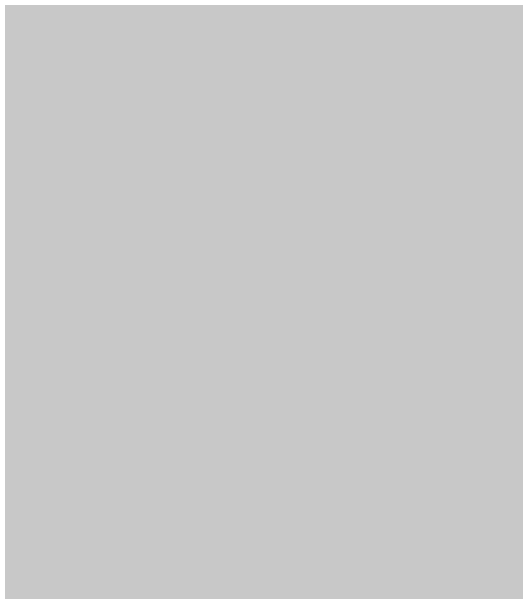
# Model space of a CAD drawing. Header units: millimetres. Extents: x -1178 to 415037, y -3506 to 42334.
# Drawn here: x 92046.25 to 92048.281, y 6597.662 to 6600 of the extents above; entities that cross this region are included whole.
import ezdxf

# ---------------------------------------------------------------- set-up
doc = ezdxf.new("R2010")
doc.units = ezdxf.units.MM
doc.layers.add('I-WALL', color=7, linetype='Continuous', lineweight=5)

msp = doc.modelspace()

# ---------------------------------------------------------------- hatches: boundary and pattern name
at = {"layer": 'I-WALL'}
h = msp.add_hatch(dxfattribs=at)
h.set_pattern_fill('FP_191', color=256, style=0, pattern_type=2)
h.set_pattern_definition([(0, (0, 0), (243.84, 60.96), [20.117, -162.763, 20.117, -162.763, -975.36]), (0, (0, 0), (243.84, 60.96), [-365.76, 20.117, -345.643, 20.117, -162.763, -426.72]), (0, (0, 0), (243.84, 60.96), [-914.4, 20.117, -101.803, 20.117, -284.683]), (120, (91.44, 30.48), (-174.71291, 180.691634), [20.117, -162.763, 20.117, -162.763, -975.36]), (120, (91.44, 30.48), (-174.71291, 180.691634), [-365.76, 20.117, -345.643, 20.117, -162.763, -426.72]), (120, (91.44, 30.48), (-174.71291, 180.691634), [-914.4, 20.117, -101.803, 20.117, -284.683]), (240, (121.92, 152.4), (-69.12709, -241.651634), [20.117, -162.763, 20.117, -162.763, -975.36]), (240, (121.92, 152.4), (-69.12709, -241.651634), [-365.76, 20.117, -345.643, 20.117, -162.763, -426.72]), (240, (121.92, 152.4), (-69.12709, -241.651634), [-914.4, 20.117, -101.803, 20.117, -284.683])])
h.paths.add_polyline_path([(92030, 525), (92050, 525), (92050, 3730), (92038, 3730), (92038, 3700), (92030, 3700), (92030, 1052.7088)])
h.paths.add_polyline_path([(92038, 5180), (92050, 5180), (92050, 6599), (92030, 6620), (92030.4228, 5210), (92038, 5210)])
h.paths.add_polyline_path([(92050, 6600), (92050, 6620), (92030, 6620)])

doc.saveas('drawing.dxf')
